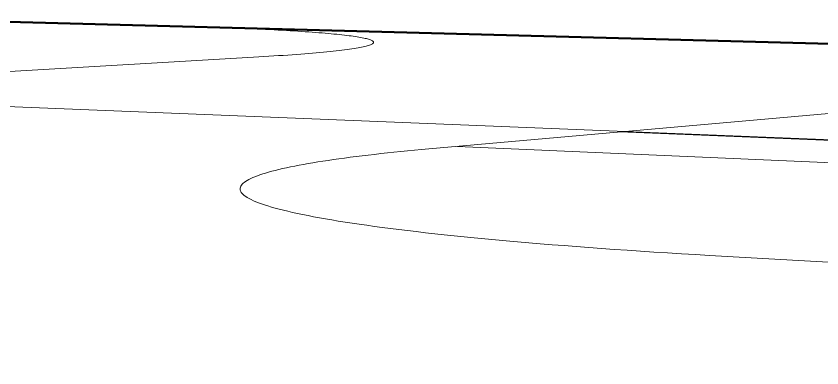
# Model space of a CAD drawing. Header units: inches. Extents: x 31156 to 31160, y -65 to 66.
# Drawn here: x 31156.0385 to 31156.2428, y 59.0355 to 59.1247 of the extents above; entities that cross this region are included whole.
import ezdxf

# ---------------------------------------------------------------- set-up
doc = ezdxf.new("R2010")
doc.units = ezdxf.units.IN
doc.header["$MEASUREMENT"] = 0
for name, pattern in [('Center 1_4_', [0.53125, 0.25, -0.09375, 0.09375, -0.09375]), ('Hidden', [0.28125, 0.1875, -0.09375]), ('Hidden 1_8_', [0.1875, 0.125, -0.0625])]:
    doc.linetypes.add(name, pattern=pattern)
for name, color, linetype, lineweight in [('A-DETL-HDLN', 90, 'Hidden 1_8_', 9), ('A-PROP-SBCK', 71, 'Hidden', 50), ('EOP-EX', 125, 'Continuous', 9), ('EOP-PR', 4, 'Continuous', 9), ('PROP', 3, 'Center 1_4_', 9)]:
    doc.layers.add(name, color=color, linetype=linetype, lineweight=lineweight)

msp = doc.modelspace()

# ---------------------------------------------------------------- linework, layer by layer
at = {"layer": 'A-DETL-HDLN', "linetype": 'Continuous'}
for p, q in [((31156.71295, 59.07415), (31156.19155, 59.0953)), ((31156.71229, 59.0671), (31156.1504, 59.09164))]:
    msp.add_line(p, q, dxfattribs=at)
at = {"layer": 'A-PROP-SBCK', "linetype": 'Continuous'}
msp.add_line((31156.40498, 59.1133), (31155.60002, 59.13507), dxfattribs=at)
at = {"layer": 'EOP-EX'}
msp.add_line((31156.70932, 59.03545), (31156.21436, 59.06398), dxfattribs=at)
at = {"layer": 'EOP-PR'}
for p, q in [((31156.71777, 59.14208), (31156.14312, 59.09099)), ((31155.60001, 59.13514), (31156.07481, 59.12233)), ((31155.89135, 59.10213), (31156.0987, 59.11426))]:
    msp.add_line(p, q, dxfattribs=at)
for points in [[(31156.07481, 59.12233, 0), (31156.07625, 59.12229, 0), (31156.07767, 59.12225, 0), (31156.07907, 59.12221, 0), (31156.08047, 59.12217, 0), (31156.08185, 59.12213, 0), (31156.08321, 59.12208, 0), (31156.08456, 59.12204, 0), (31156.08589, 59.12199, 0), (31156.08721, 59.12195, 0), (31156.08851, 59.1219, 0), (31156.0898, 59.12185, 0), (31156.09107, 59.1218, 0), (31156.09232, 59.12176, 0), (31156.09356, 59.12171, 0), (31156.09478, 59.12165, 0), (31156.09598, 59.1216, 0), (31156.09717, 59.12155, 0), (31156.09833, 59.1215, 0), (31156.09948, 59.12144, 0), (31156.10061, 59.12139, 0), (31156.10173, 59.12133, 0), (31156.10282, 59.12128, 0), (31156.1039, 59.12122, 0), (31156.10495, 59.12116, 0), (31156.10599, 59.1211, 0), (31156.10701, 59.12105, 0), (31156.10801, 59.12099, 0), (31156.10898, 59.12092, 0), (31156.10994, 59.12086, 0), (31156.11088, 59.1208, 0), (31156.1118, 59.12074, 0), (31156.11269, 59.12068, 0), (31156.11356, 59.12061, 0), (31156.11442, 59.12055, 0), (31156.11525, 59.12048, 0), (31156.11606, 59.12042, 0), (31156.11684, 59.12035, 0), (31156.11761, 59.12028, 0), (31156.11835, 59.12021, 0), (31156.11907, 59.12014, 0), (31156.11977, 59.12008, 0), (31156.12044, 59.12001, 0), (31156.12109, 59.11994, 0), (31156.12172, 59.11986, 0), (31156.12232, 59.11979, 0), (31156.1229, 59.11972, 0), (31156.12345, 59.11965, 0), (31156.12398, 59.11957, 0), (31156.12448, 59.1195, 0), (31156.12496, 59.11943, 0), (31156.12542, 59.11935, 0), (31156.12585, 59.11928, 0), (31156.12625, 59.1192, 0), (31156.12663, 59.11912, 0), (31156.12698, 59.11905, 0), (31156.12731, 59.11897, 0), (31156.12761, 59.11889, 0), (31156.12788, 59.11881, 0), (31156.12813, 59.11873, 0), (31156.12835, 59.11866, 0), (31156.12854, 59.11858, 0), (31156.1287, 59.1185, 0), (31156.12884, 59.11842, 0), (31156.12895, 59.11833, 0), (31156.12904, 59.11825, 0), (31156.12909, 59.11817, 0), (31156.12912, 59.11809, 0), (31156.12912, 59.11801, 0), (31156.12909, 59.11793, 0), (31156.12903, 59.11784, 0), (31156.12895, 59.11776, 0), (31156.12883, 59.11768, 0), (31156.12869, 59.11759, 0), (31156.12852, 59.11751, 0), (31156.12832, 59.11743, 0), (31156.12809, 59.11734, 0), (31156.12783, 59.11726, 0), (31156.12754, 59.11718, 0), (31156.12722, 59.11709, 0), (31156.12687, 59.11701, 0), (31156.1265, 59.11692, 0), (31156.12609, 59.11684, 0), (31156.12565, 59.11675, 0), (31156.12519, 59.11667, 0), (31156.12469, 59.11658, 0), (31156.12417, 59.1165, 0), (31156.12361, 59.11641, 0), (31156.12302, 59.11633, 0), (31156.12241, 59.11624, 0), (31156.12176, 59.11616, 0), (31156.12109, 59.11607, 0), (31156.12038, 59.11599, 0), (31156.11965, 59.1159, 0), (31156.11888, 59.11582, 0), (31156.11808, 59.11573, 0), (31156.11726, 59.11565, 0), (31156.1164, 59.11557, 0), (31156.11552, 59.11548, 0), (31156.1146, 59.1154, 0), (31156.11366, 59.11532, 0), (31156.11268, 59.11523, 0), (31156.11168, 59.11515, 0), (31156.11064, 59.11507, 0), (31156.10958, 59.11498, 0), (31156.10849, 59.1149, 0), (31156.10736, 59.11482, 0), (31156.10621, 59.11474, 0), (31156.10503, 59.11466, 0), (31156.10382, 59.11458, 0), (31156.10258, 59.1145, 0), (31156.10132, 59.11442, 0), (31156.10002, 59.11434, 0), (31156.0987, 59.11426, 0)], [(31156.14312, 59.09099, 0), (31156.1413, 59.09083, 0), (31156.13951, 59.09066, 0), (31156.13774, 59.09049, 0), (31156.13601, 59.09032, 0), (31156.1343, 59.09015, 0), (31156.13263, 59.08997, 0), (31156.13098, 59.0898, 0), (31156.12936, 59.08962, 0), (31156.12778, 59.08943, 0), (31156.12623, 59.08925, 0), (31156.12471, 59.08906, 0), (31156.12322, 59.08887, 0), (31156.12176, 59.08868, 0), (31156.12034, 59.08849, 0), (31156.11895, 59.08829, 0), (31156.1176, 59.0881, 0), (31156.11628, 59.0879, 0), (31156.115, 59.08769, 0), (31156.11375, 59.08749, 0), (31156.11254, 59.08729, 0), (31156.11136, 59.08708, 0), (31156.11023, 59.08687, 0), (31156.10913, 59.08665, 0), (31156.10807, 59.08644, 0), (31156.10704, 59.08622, 0), (31156.10606, 59.08601, 0), (31156.10512, 59.08579, 0), (31156.10421, 59.08556, 0), (31156.10335, 59.08534, 0), (31156.10252, 59.08512, 0), (31156.10174, 59.08489, 0), (31156.101, 59.08466, 0), (31156.10031, 59.08443, 0), (31156.09965, 59.08419, 0), (31156.09904, 59.08396, 0), (31156.09848, 59.08372, 0), (31156.09796, 59.08348, 0), (31156.09748, 59.08324, 0), (31156.09705, 59.083, 0), (31156.09666, 59.08276, 0), (31156.09632, 59.08251, 0), (31156.09603, 59.08227, 0), (31156.09578, 59.08202, 0), (31156.09559, 59.08177, 0), (31156.09544, 59.08152, 0), (31156.09534, 59.08127, 0), (31156.09528, 59.08101, 0), (31156.09528, 59.08076, 0), (31156.09533, 59.0805, 0), (31156.09543, 59.08024, 0), (31156.09558, 59.07998, 0), (31156.09578, 59.07972, 0), (31156.09603, 59.07946, 0), (31156.09633, 59.0792, 0), (31156.09669, 59.07894, 0), (31156.0971, 59.07867, 0), (31156.09756, 59.07841, 0), (31156.09808, 59.07814, 0), (31156.09865, 59.07787, 0), (31156.09927, 59.07761, 0), (31156.09995, 59.07734, 0), (31156.10069, 59.07707, 0), (31156.10148, 59.0768, 0), (31156.10233, 59.07653, 0), (31156.10323, 59.07626, 0), (31156.10419, 59.07598, 0), (31156.1052, 59.07571, 0), (31156.10628, 59.07544, 0), (31156.1074, 59.07517, 0), (31156.10859, 59.07489, 0), (31156.10984, 59.07462, 0), (31156.11114, 59.07435, 0), (31156.1125, 59.07407, 0), (31156.11392, 59.0738, 0), (31156.1154, 59.07353, 0), (31156.11693, 59.07325, 0), (31156.11853, 59.07298, 0), (31156.12018, 59.07271, 0), (31156.1219, 59.07244, 0), (31156.12367, 59.07217, 0), (31156.1255, 59.07189, 0), (31156.12739, 59.07162, 0), (31156.12934, 59.07135, 0), (31156.13135, 59.07108, 0), (31156.13341, 59.07082, 0), (31156.13554, 59.07055, 0), (31156.13773, 59.07028, 0), (31156.13997, 59.07002, 0), (31156.14227, 59.06975, 0), (31156.14464, 59.06949, 0), (31156.14706, 59.06923, 0), (31156.14953, 59.06897, 0), (31156.15207, 59.06871, 0), (31156.15466, 59.06845, 0), (31156.15731, 59.0682, 0), (31156.16002, 59.06794, 0), (31156.16279, 59.06769, 0), (31156.16561, 59.06744, 0), (31156.16849, 59.06719, 0), (31156.17142, 59.06695, 0), (31156.17441, 59.0667, 0), (31156.17745, 59.06646, 0), (31156.18055, 59.06622, 0), (31156.1837, 59.06599, 0), (31156.1869, 59.06575, 0), (31156.19016, 59.06552, 0), (31156.19346, 59.06529, 0), (31156.19682, 59.06507, 0), (31156.20023, 59.06484, 0), (31156.20369, 59.06462, 0), (31156.2072, 59.06441, 0), (31156.21075, 59.06419, 0), (31156.21436, 59.06398, 0)]]:
    msp.add_polyline3d(points, dxfattribs=at)
at = {"layer": 'PROP', "linetype": 'Continuous'}
msp.add_line((31156.32887, 59.08991), (31155.60149, 59.11935), dxfattribs=at)

doc.saveas('drawing.dxf')
